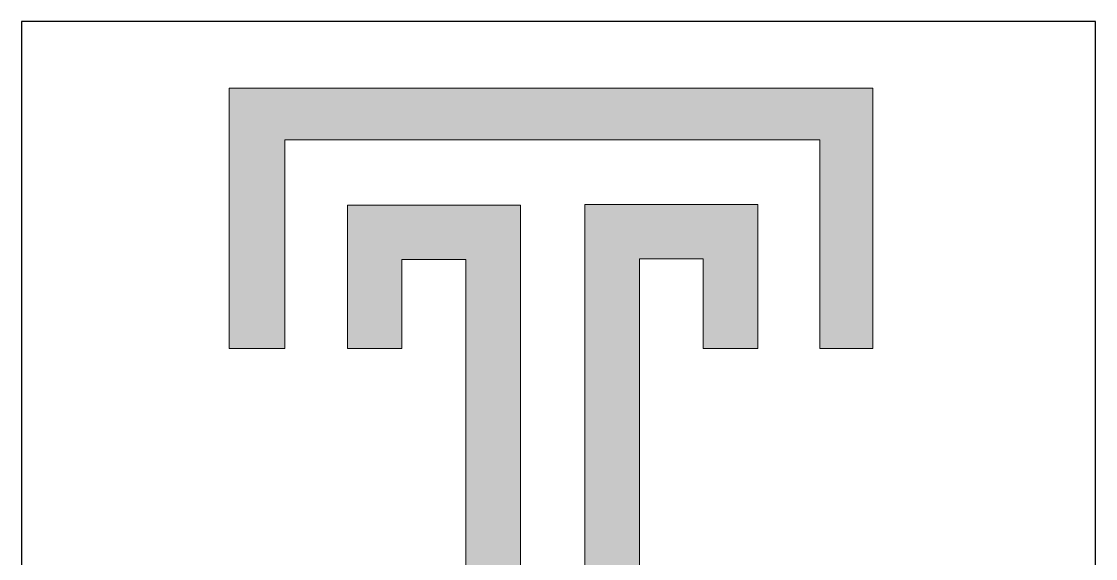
# Model space of a CAD drawing. Header units: inches. Extents: x 0 to 2, y 0 to 2.
# Drawn here: x 0 to 2, y 1.001 to 2.002 of the extents above; entities that cross this region are included whole.
import ezdxf

# ---------------------------------------------------------------- set-up
doc = ezdxf.new("R2010")
doc.units = ezdxf.units.IN
doc.header["$MEASUREMENT"] = 0
doc.layers.add('Temple T', color=7, linetype='Continuous', lineweight=0)

# ---------------------------------------------------------------- blocks, each defined once
blk = doc.blocks.new('Block_0')
at = {"layer": 'Temple T', "true_color": 0x000000, "transparency": 33554687}
h = blk.add_hatch(color=18, dxfattribs=at)
h.dxf.hatch_style = 2
h.paths.add_polyline_path([(805.86, 869.62), (805.86, 821.15), (816.24, 821.15), (816.24, 859.98), (915.66, 859.98), (915.66, 821.15), (925.55, 821.15), (925.55, 869.62)])
h = blk.add_hatch(color=18, dxfattribs=at)
h.dxf.hatch_style = 2
h.paths.add_polyline_path([(832.57, 761.06), (832.57, 751.16), (860.01, 751.16), (860.01, 847.85), (827.87, 847.85), (827.87, 821.15), (838.01, 821.15), (838.01, 837.72), (849.87, 837.72), (849.87, 761.06)])
h = blk.add_hatch(color=18, dxfattribs=at)
h.dxf.hatch_style = 2
h.paths.add_polyline_path([(872, 847.98), (872, 751.28), (899.46, 751.28), (899.46, 761.18), (882.14, 761.18), (882.14, 837.84), (894.01, 837.84), (894.01, 821.15), (904.16, 821.15), (904.16, 847.98), (882.14, 847.98)])
h = blk.add_hatch(color=18, dxfattribs=at)
h.dxf.hatch_style = 2
h.paths.add_polyline_path([(832.57, 729.95), (899.46, 729.95), (899.46, 739.73), (832.57, 739.73)])
at = {"layer": 'Temple T'}
for points in [[(805.86, 869.62), (805.86, 821.15), (816.24, 821.15), (816.24, 859.98), (915.66, 859.98), (915.66, 821.15), (925.55, 821.15), (925.55, 869.62)], [(832.57, 761.06), (832.57, 751.16), (860.01, 751.16), (860.01, 847.85), (827.87, 847.85), (827.87, 821.15), (838.01, 821.15), (838.01, 837.72), (849.87, 837.72), (849.87, 761.06)], [(872, 847.98), (872, 751.28), (899.46, 751.28), (899.46, 761.18), (882.14, 761.18), (882.14, 837.84), (894.01, 837.84), (894.01, 821.15), (904.16, 821.15), (904.16, 847.98), (882.14, 847.98)], [(832.57, 729.95), (899.46, 729.95), (899.46, 739.73), (832.57, 739.73)]]:
    blk.add_lwpolyline(points, close=True, dxfattribs=at)

msp = doc.modelspace()

# ---------------------------------------------------------------- linework, layer by layer
at = {"color": 7, "linetype": 'Continuous', "lineweight": 25}
for p, q in [((2, 2.0019), (0, 2.0019)), ((0, 2.0019), (0, 0)), ((2, 0), (2, 2.0019))]:
    msp.add_line(p, q, dxfattribs=at)

# ---------------------------------------------------------------- block references
at = {"layer": 'Temple T', "color": 18, "true_color": 0x000000, "xscale": 0.0100178607669486, "yscale": 0.0100178607669486, "zscale": 0.0100178607669486}
msp.add_blockref('Block_0', (-7.6865, -6.8339), dxfattribs=at)

doc.saveas('drawing.dxf')
